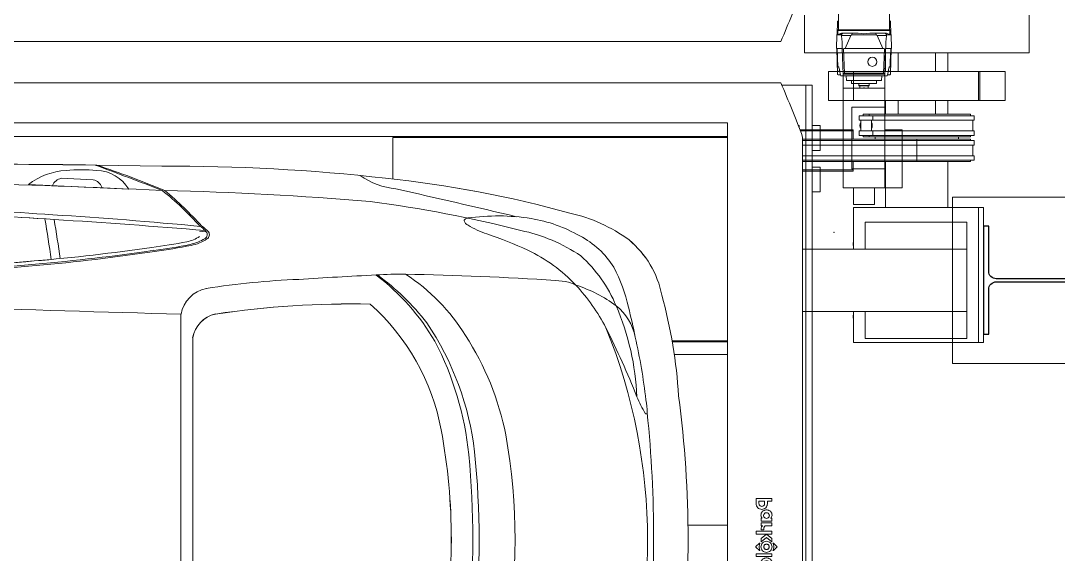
# Model space of a CAD drawing. Header units: inches. Extents: x 28 to 140, y 9 to 55.
# Drawn here: x 47.677 to 50.172, y 30.745 to 32.03 of the extents above; entities that cross this region are included whole.
import ezdxf

# ---------------------------------------------------------------- set-up
doc = ezdxf.new("R2010")
doc.units = ezdxf.units.IN
doc.header["$MEASUREMENT"] = 0
doc.set_wipeout_variables(frame=1)
doc.linetypes.add('PHANTOM', pattern=[12.7, 6.35, -1.27, 1.27, -1.27, 1.27, -1.27])
for name, color, linetype in [('PK24-LOGO', 7, 'Continuous'), ('PK24E', 7, 'Continuous'), ('PK24E-COMP-CAR', 7, 'Continuous'), ('PK24E-STRUCT-STEEL', 254, 'Continuous')]:
    doc.layers.add(name, color=color, linetype=linetype)
for name, color, linetype, true_color in [('PK24E-COMP-PALLET', 132, 'Continuous', 0x00b7c8), ('PK24E-HELPER', 253, 'PHANTOM', 0xa1a1a1), ('PK24E-SYS-LIFT', 31, 'Continuous', 0xffcc5a), ('PK24E-SYS-SHELF', 31, 'Continuous', 0xffcc5a)]:
    doc.layers.add(name, color=color, linetype=linetype, true_color=true_color)
doc.layers.add('PK24E-TTARROW', color=20, linetype='Continuous', lineweight=20, true_color=0xf54b32)
doc.layers.add('Text', color=142, linetype='Continuous', lineweight=20)

# ---------------------------------------------------------------- blocks, each defined once
blk = doc.blocks.new('ELIFTTT-CHASIS--TOP-COMP-PKE24')
at = {"layer": 'PK24E-SYS-LIFT', "lineweight": 5}
for p, q in [((276.1, -95.25), (276.1, -107.18)), ((288.4, -107.18), (288.4, -103.44)), ((275.86, -105.25), (275.81, -108.33)), ((276.1, -105.05), (276.06, -105.05)), ((282.25, -107.18), (276.1, -107.18)), ((288.4, -107.18), (282.25, -107.18)), ((288.44, -105.05), (288.4, -105.05)), ((288.64, -105.25), (288.69, -108.33)), ((275.73, -108.41), (275.67, -111.75)), ((276, -108.14), (275.73, -108.41)), ((276.78, -108.41), (275.73, -108.41)), ((276, -107.35), (276, -108.31)), ((288.5, -107.35), (276, -107.35)), ((276.78, -108.41), (277.13, -108)), ((276.81, -108), (277.13, -108)), ((279.06, -108.55), (276.83, -108.55)), ((277.13, -108), (279.43, -108)), ((277.69, -111.75), (279.06, -108.55)), ((279.3, -108.41), (279.06, -108.55)), ((279.3, -108.41), (279.43, -108)), ((285.2, -108.41), (279.3, -108.41)), ((279.43, -108), (280.85, -108)), ((283.65, -108), (285.07, -108)), ((285.2, -108.41), (285.07, -108)), ((285.07, -108), (287.37, -108)), ((285.44, -108.55), (285.2, -108.41)), ((285.44, -108.55), (286.81, -111.75)), ((287.67, -108.55), (285.44, -108.55)), ((287.72, -108.41), (287.37, -108)), ((287.37, -108), (287.69, -108)), ((288.77, -108.41), (287.72, -108.41)), ((288.5, -108.31), (288.5, -107.35)), ((288.77, -108.41), (288.5, -108.14)), ((288.83, -111.75), (288.77, -108.41)), ((277.04, -111.75), (275.67, -111.75)), ((275.86, -117.85), (275.75, -111.75)), ((275.79, -111.75), (275.94, -116.1)), ((276.97, -109.94), (277.03, -111.69)), ((277.03, -111.69), (277.34, -111.91)), ((277.04, -111.91), (277.03, -111.69)), ((277.26, -117.91), (277.04, -111.91)), ((277.41, -111.75), (277.34, -111.91)), ((277.34, -111.91), (277.55, -117.61)), ((277.69, -111.75), (277.41, -111.75)), ((286.81, -111.75), (277.69, -111.75)), ((287.09, -111.75), (286.81, -111.75)), ((286.95, -117.61), (287.16, -111.91)), ((287.09, -111.75), (287.16, -111.91)), ((287.47, -111.69), (287.16, -111.91)), ((287.46, -111.91), (287.24, -117.91)), ((287.46, -111.91), (287.47, -111.69)), ((288.83, -111.75), (287.46, -111.75)), ((287.53, -109.94), (287.47, -111.69)), ((288.56, -116.1), (288.71, -111.75)), ((288.64, -117.85), (288.75, -111.75)), ((288.62, -114.18), (288.59, -114.17)), ((276.18, -116.1), (275.94, -116.1)), ((288.56, -116.1), (288.32, -116.1)), ((288.54, -115.62), (288.58, -115.63)), ((276.61, -118.05), (276.06, -118.05)), ((277.28, -118.3), (276.68, -118.3)), ((277.25, -118.3), (277.25, -121.25)), ((277.26, -117.91), (277.55, -117.61)), ((287.24, -117.91), (277.26, -117.91)), ((277.26, -117.91), (277.28, -118.3)), ((287.22, -118.3), (277.28, -118.3)), ((277.55, -117.61), (286.95, -117.61)), ((277.97, -118.3), (278.03, -119.4)), ((286.47, -119.4), (278.03, -119.4)), ((279.25, -119.4), (279.25, -120.1)), ((285.25, -120.1), (285.25, -119.4)), ((286.47, -119.4), (286.53, -118.3)), ((286.95, -117.61), (287.24, -117.91)), ((287.22, -118.3), (287.24, -117.91)), ((287.82, -118.3), (287.22, -118.3)), ((287.25, -121.25), (287.25, -118.3)), ((288.44, -118.05), (287.89, -118.05)), ((277.25, -121.25), (287.25, -121.25)), ((277.25, -121.25), (277.25, -145.25)), ((285.25, -120.1), (279.25, -120.1)), ((281, -120.1), (281, -120.6)), ((281, -120.6), (281.1, -120.7)), ((281, -120.6), (283.5, -120.6)), ((283.4, -120.7), (281.1, -120.7)), ((281.25, -120.7), (281.25, -121.25)), ((283.25, -121.25), (283.25, -120.7)), ((283.4, -120.7), (283.5, -120.6)), ((283.5, -120.6), (283.5, -120.1)), ((287.25, -125.85), (287.25, -121.25)), ((287.25, -125.85), (279.35, -125.85)), ((279.35, -125.85), (279.35, -140.65)), ((287.25, -140.65), (287.25, -125.85)), ((281.1, -127.88), (281.1, -128.98)), ((282.02, -127.88), (281.1, -127.88)), ((281.1, -128.98), (281.48, -128.98)), ((281.48, -128.98), (281.48, -131.52)), ((282.02, -127.55), (282.02, -127.88)), ((283.48, -127.55), (282.02, -127.55)), ((283.48, -127.88), (283.48, -127.55)), ((284.4, -127.88), (283.48, -127.88)), ((284.02, -128.98), (284.4, -128.98)), ((284.02, -131.52), (284.02, -128.98)), ((284.4, -128.98), (284.4, -127.88)), ((281.1, -131.52), (281.1, -132.62)), ((281.48, -131.52), (281.1, -131.52)), ((284.4, -131.52), (284.02, -131.52)), ((284.4, -132.62), (284.4, -131.52)), ((287.25, -131.25), (291.45, -131.25)), ((291.45, -131.25), (291.45, -145.25)), ((281.1, -132.62), (282.02, -132.62)), ((282.02, -132.62), (282.02, -132.95)), ((282.02, -132.95), (283.48, -132.95)), ((283.48, -132.62), (284.4, -132.62)), ((283.48, -132.95), (283.48, -132.62)), ((279.35, -140.65), (287.25, -140.65)), ((287.25, -145.25), (287.25, -140.65)), ((277.25, -145.25), (287.25, -145.25)), ((279.75, -145.25), (279.75, -149.25)), ((284.75, -149.25), (284.75, -145.25)), ((287.25, -145.25), (291.45, -145.25)), ((284.75, -149.25), (279.75, -149.25))]:
    blk.add_line(p, q, dxfattribs=at)
for centre, radius in [((0, 0), 109), ((284.25, -114.91), 1.1)]:
    blk.add_circle(centre, radius, dxfattribs=at)
for centre, radius, start, end in [((276.06, -105.25), 0.2, 90, 179), ((276.2, -107.35), 0.2, 120, 180), ((288.3, -107.35), 0.2, 0, 60), ((288.44, -105.25), 0.2, 1, 90), ((282.25, -101.91), 6.25, 257.0707, 282.9293), ((276.75, -117), 0.45, 155.4253, 227.7547), ((287.75, -117), 0.45, 312.2453, 24.5747), ((276.06, -117.85), 0.2, 181, 270), ((288.44, -117.85), 0.2, 270, 359), ((282.75, -130.25), 1.5, 147.8509, 212.1491), ((282.75, -130.25), 1.5, 327.8509, 32.1491)]:
    blk.add_arc(centre, radius, start, end, dxfattribs=at)
for centre, major_axis, ratio, start_param, end_param in [((305.37, -85.52), (26.34, 26.35), 0.507143, 2.92615, 2.93364), ((304.57, -27.64), (17.65, 106.42), 0.210212, 2.468706, 2.489106), ((259.93, -27.64), (-17.65, 106.42), 0.210216, 3.79411, 3.814504), ((259.13, -85.52), (-26.34, 26.35), 0.507159, 3.349555, 3.357045), ((305.67, -111.06), (0, 29.91), 0.99939, 1.745058, 1.81444), ((258.83, -111.06), (0, 29.91), 0.99939, 4.468745, 4.538127)]:
    blk.add_ellipse(centre, major_axis=major_axis, ratio=ratio, start_param=start_param, end_param=end_param, dxfattribs=at)
for points, knots in [([(276, -108.31), (276, -108.31), (276, -108.34), (276.02, -108.35), (276.08, -108.36), (276.16, -108.34), (276.27, -108.29), (276.41, -108.23), (276.58, -108.14), (276.73, -108.05), (276.81, -108)], [0, 0, 0, 0, 0.053259, 0.184632, 0.316005, 0.44367, 0.571338, 0.702705, 0.834078, 1, 1, 1, 1]), ([(287.69, -108), (287.78, -108.05), (288, -108.18), (288.21, -108.29), (288.35, -108.34), (288.43, -108.36), (288.47, -108.35), (288.5, -108.34), (288.5, -108.31), (288.5, -108.31)], [0, 0, 0, 0, 0.189659, 0.44506, 0.57653, 0.707999, 0.799497, 0.930008, 1, 1, 1, 1]), ([(288.58, -114.19), (288.58, -114.19), (288.57, -114.2), (288.56, -114.28), (288.54, -114.44), (288.53, -114.66), (288.51, -114.9), (288.51, -115.15), (288.51, -115.36), (288.52, -115.53), (288.53, -115.62), (288.53, -115.62), (288.54, -115.61)], [0, 0, 0, 0, 0.009511, 0.124893, 0.240611, 0.356456, 0.472081, 0.587302, 0.702221, 0.817124, 0.932235, 1, 1, 1, 1]), ([(288.61, -114.18), (288.61, -114.18), (288.61, -114.16), (288.61, -114.22), (288.6, -114.37), (288.6, -114.62), (288.6, -114.9), (288.59, -115.18), (288.59, -115.43), (288.58, -115.58), (288.58, -115.64), (288.58, -115.63), (288.58, -115.63)], [0, 0, 0, 0, 0.000422, 0.125216, 0.249969, 0.374831, 0.499914, 0.625089, 0.750116, 0.875001, 0.999834, 1, 1, 1, 1]), ([(288.58, -115.24), (288.58, -115.23), (288.58, -115.15), (288.59, -114.97), (288.6, -114.73), (288.6, -114.53), (288.6, -114.43), (288.6, -114.39)], [0, 0, 0, 0, 0.041978, 0.306281, 0.570431, 0.834353, 1, 1, 1, 1]), ([(288.6, -114.39), (288.6, -114.33), (288.6, -114.23), (288.59, -114.2), (288.59, -114.18)], [0, 0, 0, 0, 0.500013, 1, 1, 1, 1]), ([(276.18, -116.1), (276.19, -116.11), (276.21, -116.12), (276.22, -116.18), (276.23, -116.23), (276.24, -116.25)], [0, 0, 0, 0, 0.43316, 0.866325, 1, 1, 1, 1]), ([(288.26, -116.25), (288.27, -116.21), (288.29, -116.14), (288.31, -116.1), (288.31, -116.1), (288.32, -116.1)], [0, 0, 0, 0, 0.432931, 0.865827, 1, 1, 1, 1]), ([(276.67, -118.28), (276.67, -118.28), (276.67, -118.3), (276.68, -118.3), (276.68, -118.3)], [0, 0, 0, 0, 0.485402, 1, 1, 1, 1]), ([(287.82, -118.3), (287.82, -118.3), (287.83, -118.3), (287.83, -118.28), (287.83, -118.28)], [0, 0, 0, 0, 0.487803, 1, 1, 1, 1]), ([(282.41, -121.25), (282.39, -121.24), (282.34, -121.21), (282.25, -121.2), (282.16, -121.21), (282.11, -121.24), (282.09, -121.25)], [0, 0, 0, 0, 0.230406, 0.49981, 0.78779, 1, 1, 1, 1])]:
    blk.add_open_spline(points, degree=3, knots=knots, dxfattribs=at)
blk = doc.blocks.new('*U8')
at = {"lineweight": 5}
blk.add_wipeout([(-262.27, 110), (262.27, 110), (267.5, 96.99), (267.5, -96.99), (262.27, -110), (-262.27, -110), (-267.5, -96.99), (-267.5, 96.99)], dxfattribs=at)
at = {"layer": 'PK24E-COMP-PALLET', "lineweight": 5}
blk.add_line((262.27, -110), (-262.27, -110), dxfattribs=at)
blk.add_arc((7.5, 0), 277.5, 336.6469, 339.5434, dxfattribs=at)
blk = doc.blocks.new('STEEL-HEA260--TOP-STRUCT-PK24')
at = {"layer": 'PK24E-STRUCT-STEEL', "color": 8, "true_color": 0x808080}
blk.add_lwpolyline([(11.25, 13), (11.25, 2.175, -0.4142136), (9.45, 0.375), (-9.45, 0.375, -0.4142136), (-11.25, 2.175), (-11.25, 13), (-12.5, 13), (-12.5, -13), (-11.25, -13), (-11.25, -2.175, -0.4142136), (-9.45, -0.375), (9.45, -0.375, -0.4142136), (11.25, -2.175), (11.25, -13), (12.5, -13), (12.5, 13)], format="xyb", close=True, dxfattribs=at)
blk = doc.blocks.new('STEEL-HEA260-WPLATE-TOP-STRUCT-PK24')
at = {"layer": 'PK24E-STRUCT-STEEL', "color": 8, "lineweight": 5, "true_color": 0x808080}
blk.add_lwpolyline([(-20, 20), (20, 20), (20, -20), (-20, -20)], close=True, dxfattribs=at)
at = {"lineweight": 5}
blk.add_blockref('STEEL-HEA260--TOP-STRUCT-PK24', (0, 0), dxfattribs=at)
blk = doc.blocks.new('ELIFT-COLUMNS--TOP-COMP-PKE24')
at = {"lineweight": 5}
for p in [(-306.5, -167.5), (323.5, -167.5)]:
    blk.add_blockref('STEEL-HEA260-WPLATE-TOP-STRUCT-PK24', p, dxfattribs=at)
blk = doc.blocks.new('TTARROW---TOP-DECOR-PK24')
at = {"layer": 'PK24E-TTARROW', "lineweight": 5}
for points in [[(0, 90), (0, 80), (-32.49, 89.27), (0, 110), (0, 100, -0.763437), (50.85, -86.11), (61.06, -72.77), (52.06, -73.42, 0.73095)], [(0, -90), (0, -80), (32.49, -89.27), (0, -110), (0, -100, -0.763437), (-50.85, 86.11), (-61.06, 72.77), (-52.06, 73.42, 0.73095)]]:
    blk.add_lwpolyline(points, format="xyb", close=True, dxfattribs=at)
blk = doc.blocks.new('ELIFT-DU--TOP-COMP-PKE24')
at = {"layer": 'PK24E-SYS-LIFT', "linetype": 'Continuous', "lineweight": 5}
for p, q in [((267.94, -103.65), (267.94, -112.75)), ((321.94, -112.75), (321.94, -103.65)), ((267.94, -112.75), (321.94, -112.75)), ((287.44, -117.25), (287.44, -112.75)), ((290.44, -112.75), (290.44, -117.25)), ((299.44, -117.25), (299.44, -112.75)), ((302.44, -117.25), (302.44, -112.75)), ((273.69, -117.25), (273.69, -124.25)), ((279.75, -117.25), (273.69, -117.25)), ((279.75, -117.25), (279.75, -124.25)), ((309.75, -117.25), (279.75, -117.25)), ((309.75, -117.25), (309.75, -124.25)), ((310.14, -117.25), (309.75, -117.25)), ((310.14, -117.25), (310.14, -124.25)), ((310.14, -117.25), (316.19, -117.25)), ((316.19, -117.25), (316.19, -124.25)), ((279.75, -124.25), (273.69, -124.25)), ((309.75, -124.25), (279.75, -124.25)), ((287.44, -127.55), (287.44, -124.25)), ((290.44, -124.25), (290.44, -127.55)), ((299.44, -127.55), (299.44, -124.25)), ((302.44, -127.55), (302.44, -124.25)), ((310.14, -124.25), (309.75, -124.25)), ((310.14, -124.25), (316.19, -124.25)), ((281.11, -127.88), (281.11, -128.98)), ((281.11, -127.88), (308.77, -127.88)), ((281.11, -128.98), (308.77, -128.98)), ((281.49, -128.98), (281.49, -131.52)), ((282.03, -127.55), (282.03, -127.88)), ((282.03, -127.55), (307.85, -127.55)), ((307.85, -127.88), (307.85, -127.55)), ((308.39, -131.52), (308.39, -128.98)), ((308.77, -128.98), (308.77, -127.88)), ((279.63, -131.25), (-258.37, -131.25)), ((279.63, -131.55), (-258.37, -131.55)), ((-245.37, -130.25), (266.63, -130.25)), ((266.63, -130.25), (266.63, -131.25)), ((279.63, -131.55), (279.63, -131.25)), ((279.63, -133.55), (279.63, -131.55)), ((281.11, -131.52), (281.11, -132.62)), ((281.11, -131.52), (308.77, -131.52)), ((308.77, -132.62), (308.77, -131.52)), ((-270.56, -133.55), (294.94, -133.55)), ((-270.56, -133.88), (294.94, -133.88)), ((281.11, -132.62), (308.77, -132.62)), ((282.03, -132.62), (282.03, -132.95)), ((282.03, -132.95), (307.85, -132.95)), ((284.94, -132.95), (284.94, -133.55)), ((294.94, -133.55), (294.94, -133.88)), ((294.94, -133.55), (307.85, -133.55)), ((294.94, -133.88), (294.94, -134.98)), ((294.94, -133.88), (308.77, -133.88)), ((304.94, -133.55), (304.94, -132.95)), ((307.85, -132.95), (307.85, -132.62)), ((307.85, -133.88), (307.85, -133.55)), ((308.77, -134.98), (308.77, -133.88)), ((-270.56, -134.98), (294.94, -134.98)), ((294.94, -134.98), (308.77, -134.98)), ((294.94, -134.98), (294.94, -137.52)), ((308.39, -137.52), (308.39, -134.98)), ((-270.56, -137.52), (294.94, -137.52)), ((-270.56, -138.62), (294.94, -138.62)), ((-270.56, -138.95), (294.94, -138.95)), ((279.63, -140.95), (279.63, -138.95)), ((287.44, -150), (287.44, -138.95)), ((294.94, -137.52), (294.94, -138.62)), ((294.94, -137.52), (308.77, -137.52)), ((294.94, -138.62), (308.77, -138.62)), ((294.94, -138.62), (294.94, -138.95)), ((294.94, -138.95), (307.85, -138.95)), ((302.44, -150), (302.44, -138.95)), ((307.85, -138.95), (307.85, -138.62)), ((308.77, -138.62), (308.77, -137.52)), ((-258.37, -140.95), (279.63, -140.95)), ((-258.37, -141.25), (279.63, -141.25)), ((279.63, -141.25), (279.63, -140.95)), ((309.75, -150), (279.75, -150)), ((309.75, -150), (309.75, -182.5)), ((309.75, -150), (311, -150)), ((311, -182.5), (311, -150)), ((282.5, -153.5), (307, -153.5)), ((307, -181.5), (282.5, -181.5)), ((279.75, -182.5), (309.75, -182.5)), ((309.75, -182.5), (311, -182.5))]:
    blk.add_line(p, q, dxfattribs=at)
at = {"lineweight": 5}
blk.add_wipeout([(-285.75, -175), (-285.75, -160), (307, -160), (307, -175)], dxfattribs=at)
at = {"layer": 'PK24E-SYS-LIFT', "linetype": 'Continuous', "lineweight": 5}
for p, q in [((266.63, -141.25), (266.63, -160)), ((279.75, -150), (279.75, -160)), ((282.5, -160), (282.5, -153.5)), ((307, -153.5), (307, -160)), ((307, -160), (-285.75, -160)), ((307, -175), (307, -160)), ((-285.75, -175), (307, -175)), ((279.75, -175), (279.75, -182.5)), ((282.5, -181.5), (282.5, -175)), ((307, -175), (307, -181.5))]:
    blk.add_line(p, q, dxfattribs=at)
for centre in [(280.61, -158.75), (280.61, -176.25)]:
    blk.add_ellipse(centre, major_axis=(0, -1.1), ratio=0.887842, start_param=4.22895, end_param=5.195828, dxfattribs=at)
blk = doc.blocks.new('*U32')
for name in ['ELIFT-COLUMNS--TOP-COMP-PKE24', 'ELIFTTT-CHASIS--TOP-COMP-PKE24']:
    blk.add_blockref(name, (0, 0))
at = {"layer": 'PK24E-SYS-SHELF'}
blk.add_blockref('*U8', (0, 0), dxfattribs=at)
blk.add_blockref('TTARROW---TOP-DECOR-PK24', (0, 0))
blk.add_blockref('ELIFT-DU--TOP-COMP-PKE24', (0, 0))
blk = doc.blocks.new('SEDAN---TOP-COMP-PKE24')
at = {"layer": 'PK24E-COMP-CAR', "lineweight": 5}
for p, q in [((120.81, 48.65), (120.81, -48.65)), ((122.48, -74.33), (124.09, -74.18)), ((123.8, -74.5), (124.09, -74.18)), ((105.43, -84.4), (81.33, -85.52)), ((89.22, -87.05), (96.9, -86.66)), ((97.78, -90.23), (113.41, -89.96))]:
    blk.add_line(p, q, dxfattribs=at)
blk.add_lwpolyline([(237.67, 34.67, -0.065564), (237.67, -34.67, -0.050927), (233.64, -58.91, -0.171896), (225.75, -72.2, -0.105095), (211.54, -78.64, -0.042052), (167.21, -87.06, -0.029408), (113.41, -89.96), (97.78, -90.23, -0.008053), (10.57, -90.02, -0.000309), (7.83, -90.05, -0.150488), (2.6, -91.59, -0.044865), (-4.76, -91.22, -0.077763), (-9.49, -90.01, -0.007742), (-69.33, -89.64), (-62.86, -104.5, -0.182926), (-73.91, -101.48, -0.158163), (-78.74, -91.93, 0.023024), (-79.61, -89.39), (-98.66, -88.8), (-169.27, -88.29)], format="xyb", dxfattribs=at)
for points in [[(126.3, 54.38, 0.304088), (120.81, 48.65), (120.81, -48.65, 0.304088), (126.3, -54.38, 0.041268), (163.52, -56.77, 0.163886), (180.58, -26.5, 0.091893), (180.58, 26.5, 0.163886), (163.52, 56.77, 0.041268)], [(28.25, -65.14, -0.016235), (25.28, -80.15, 0.007485), (85.26, -77.28, 0.008624), (86.77, -67.51, 0.017199), (54.29, -65.56, 0.00745)]]:
    blk.add_lwpolyline(points, format="xyb", close=True, dxfattribs=at)
for centre, radius, start, end in [((38507.92, 0), 38389.96, 179.918916, 180.081084), ((94.81, 0), 135.38, 337.8449, 22.1551), ((-25.6, 0), 265.54, 352.4977, 7.5023), ((-71.6, 0.01), 303.27, 354.2027, 5.7986), ((37.61, 0), 145.4, 349.4993, 10.5007), ((53.43, 0), 144.91, 349.9468, 10.0532), ((-35.79, 0), 223.95, 354.7316, 5.2684), ((-17.83, 0), 207.52, 354.1451, 5.8549), ((119.54, -13.27), 69.51, 325.9045, 353.4721), ((111.67, -12.78), 75.95, 332.5201, 354.118), ((127.12, -16.32), 54.42, 311.9855, 349.2144), ((127.86, -11.49), 69.65, 327.2323, 348.5675), ((261.66, -49.18), 37.08, 149.535, 156.6011), ((229.84, -30.63), 0.284, 355.9295, 120.5444), ((188.44, -27.93), 41.78, 352.0368, 356.2762), ((32.35, 43.02), 210.09, 333.3982, 338.3592), ((165.67, -31.9), 62.01, 336.7954, 357.6378), ((75.67, -15.25), 155.25, 347.5134, 353.1679), ((116.96, -27.06), 120.95, 344.7321, 356.3936), ((127.83, -47.42), 7.13, 189.9413, 257.5968), ((131.82, -20.25), 54.69, 307.2793, 329.7223), ((146.89, -24.97), 46.36, 302.7788, 328.5085), ((214.75, -46.36), 12.73, 308.4394, 348.8754), ((73.91, -17.65), 156.47, 345.8133, 348.5098), ((131.89, -17.61), 56.95, 305.8299, 322.5588), ((176.71, -28.17), 49.14, 317.5289, 332.2489), ((396.89, -10097.96), 10047.5, 91.590564, 92.227959), ((125.55, -53), 7.66, 190.0225, 259.0962), ((159.36, 169.54), 226.34, 261.6002, 271.0528), ((202.54, -29.3), 33.7, 288.0019, 306.6671), ((191.91, -43.6), 33.28, 311.9228, 337.5064), ((185.1, -46.71), 41.56, 332.9036, 347.0915), ((210.94, -54.42), 23.14, 309.78, 348.7944), ((154.02, 128.07), 190.95, 260.983, 267.6826), ((184.17, -33.83), 39.83, 295.6291, 316.2848), ((205.84, -33.15), 29.38, 274.3401, 280.5052), ((209.09, -54.07), 8.25, 284.7657, 297.9391), ((40.47, -551.19), 486.69, 81.6074, 88.359), ((43.18, -517.82), 453.56, 81.3134, 88.577), ((250.68, 1623.18), 1689.13, 266.45713, 267.09063), ((170.81, 28.86), 92.82, 266.3802, 270.7269), ((161.23, 630.98), 695.01, 270.88715, 273.86379), ((42.27, -538.54), 473.13, 81.6511, 88.5442), ((204.14, -54.36), 21.21, 297.4968, 327.8494), ((-197.26, -28.6), 286.68, 350.2243, 352.2015), ((-192.67, -28.85), 284.29, 350.2213, 352.1425), ((98.59, -175.86), 106.94, 78.3574, 83.0636), ((98.5, -176.78), 108.13, 78.2929, 82.9977), ((156.6, 28.17), 107.67, 288.943, 294.5849), ((191.31, -34.66), 40.71, 281.9104, 304.123), ((98.54, -174.84), 105.16, 78.5605, 83.2148), ((117.61, -80.7), 9.1, 57.6101, 78.6417), ((118.02, -81.66), 10.75, 57.5586, 78.4549), ((118.64, -80.77), 10.03, 56.0997, 79.6476), ((203.48, -42), 37.52, 282.4051, 306.4029), ((-42.72, 1961.75), 2043.04, 273.65421, 274.67506), ((118.65, -69.33), 7.29, 302.6059, 314.9341), ((119.22, -69.61), 7.04, 302.1244, 320.0705), ((123.26, -73.51), 1.07, 321.1273, 60.5509), ((123.66, -73.47), 1.17, 325.5974, 60.6486), ((126.83, 208.42), 292.15, 277.2038, 284.4463), ((200.54, -99.37), 27.23, 109.2718, 119.7283), ((196.47, -42.86), 34.98, 279.4052, 299.9476), ((-40.59, 1924.38), 2005.61, 271.8736, 273.66159), ((19.59, 1003.28), 1083.66, 273.57799, 275.45346), ((69.93, -29.14), 70.13, 308.3621, 318.6447), ((53.37, -12.12), 94.18, 310.1479, 317.6452), ((187.85, -77.41), 1.87, 115.6316, 160.7923), ((186.57, -76.77), 0.494, 183.0503, 230.7487), ((187.48, -75.5), 2.05, 233.6169, 255.0797), ((-33.65, 1742.8), 1825.08, 271.83642, 273.79719), ((139.42, 180.22), 268.73, 275.937, 285.569), ((-246.73, 1783.89), 1914.22, 282.56403, 283.45609), ((194.18, -25.29), 52.7, 262.1069, 278.7289), ((94.27, 735.78), 820.14, 271.38523, 274.84015), ((0.75, 2315.17), 2401.94, 270.29908, 272.68948), ((-293.91, 966.2), 1126.56, 290.32308, 291.19875), ((97.45, -79.7), 9.26, 271.7798, 329.5538), ((7.29, 176.06), 281.25, 288.7702, 292.3189), ((171.42, -102.14), 17.73, 95.6452, 125.5224), ((91.15, -73.14), 15.8, 231.5942, 267.1664), ((89.88, -84.08), 3.04, 203.6954, 257.4879), ((96.44, -84.06), 2.64, 279.9688, 341.6978), ((115.73, 368.46), 458.42, 269.71, 276.4479), ((94.26, -47.96), 41.15, 264.5788, 274.8541), ((60.59, 2617.2), 2707.68, 268.94152, 270.78717)]:
    blk.add_arc(centre, radius, start, end, dxfattribs=at)
blk = doc.blocks.new('LOGO----DECOR-PK24')
at = {"layer": 'PK24-LOGO', "lineweight": 5}
for p, q in [((-10, 2.13), (-8.71, 2.13)), ((-10, -1.62), (-10, 2.13)), ((-9.29, 1.47), (-9.29, 0.11)), ((-8.76, 1.47), (-9.29, 1.47)), ((-9.29, 0.11), (-8.76, 0.11)), ((-8.61, 1.46), (-8.76, 1.47)), ((-8.76, 0.11), (-8.61, 0.13)), ((-8.71, 2.13), (-8.43, 2.11)), ((-8.48, 1.42), (-8.61, 1.46)), ((-8.61, 0.13), (-8.48, 0.17)), ((-8.36, 1.35), (-8.48, 1.42)), ((-8.48, 0.17), (-8.36, 0.23)), ((-8.43, 2.11), (-8.3, 2.07)), ((-8.26, 1.27), (-8.36, 1.35)), ((-8.36, 0.23), (-8.26, 0.31)), ((-8.3, 2.07), (-8.17, 2.03)), ((-8.19, 1.17), (-8.26, 1.27)), ((-8.26, 0.31), (-8.19, 0.41)), ((-8.13, 1.05), (-8.19, 1.17)), ((-8.19, 0.41), (-8.13, 0.53)), ((-8.17, 2.03), (-7.94, 1.9)), ((-8.09, 0.93), (-8.13, 1.05)), ((-8.13, 0.53), (-8.09, 0.66)), ((-8.08, 0.79), (-8.09, 0.93)), ((-8.09, 0.66), (-8.08, 0.79)), ((-7.94, 1.9), (-7.74, 1.74)), ((-7.74, 1.74), (-7.58, 1.55)), ((-7.58, 0.04), (-7.74, -0.16)), ((-7.58, 1.55), (-7.46, 1.32)), ((-7.46, 0.27), (-7.58, 0.04)), ((-7.46, 1.32), (-7.38, 1.06)), ((-7.38, 0.52), (-7.46, 0.27)), ((-7.38, 1.06), (-7.36, 0.79)), ((-7.36, 0.79), (-7.38, 0.52)), ((-7.19, -0.02), (-7.16, 0.13)), ((-7.16, 0.13), (-7.11, 0.26)), ((-7.11, 0.26), (-6.98, 0.49)), ((-6.98, 0.49), (-6.82, 0.68)), ((-6.82, 0.68), (-6.62, 0.82)), ((-6.62, 0.82), (-6.41, 0.92)), ((-6.42, 0.06), (-6.48, -0.05)), ((-6.33, 0.17), (-6.42, 0.06)), ((-6.41, 0.92), (-6.19, 0.98)), ((-6.23, 0.25), (-6.33, 0.17)), ((-6.11, 0.31), (-6.23, 0.25)), ((-6.19, 0.98), (-5.97, 1)), ((-5.98, 0.35), (-6.11, 0.31)), ((-5.84, 0.36), (-5.98, 0.35)), ((-5.97, 1), (-5.74, 0.98)), ((-5.71, 0.35), (-5.84, 0.36)), ((-5.74, 0.98), (-5.53, 0.92)), ((-5.58, 0.31), (-5.71, 0.35)), ((-5.47, 0.24), (-5.58, 0.31)), ((-5.53, 0.92), (-5.35, 0.82)), ((-5.37, 0.16), (-5.47, 0.24)), ((-5.29, 0.06), (-5.37, 0.16)), ((-5.35, 0.82), (-5.21, 0.7)), ((-5.23, -0.06), (-5.29, 0.06)), ((-5.21, 0.7), (-5.21, 0.95)), ((-5.21, 0.95), (-4.5, 0.95)), ((-4.5, 0.95), (-4.5, -1.62)), ((-3.41, 0.95), (-4.11, 0.95)), ((-4.11, 0.95), (-4.11, -1.62)), ((-3.41, 0.53), (-3.41, 0.95)), ((-3.36, 0.62), (-3.41, 0.53)), ((-3.37, -0.03), (-3.32, 0.06)), ((-3.29, 0.71), (-3.36, 0.62)), ((-3.32, 0.06), (-3.26, 0.13)), ((-3.22, 0.78), (-3.29, 0.71)), ((-3.26, 0.13), (-3.19, 0.19)), ((-3.14, 0.84), (-3.22, 0.78)), ((-3.19, 0.19), (-3.11, 0.23)), ((-3.05, 0.89), (-3.14, 0.84)), ((-3.11, 0.23), (-3.02, 0.26)), ((-2.94, 0.92), (-3.05, 0.89)), ((-3.02, 0.26), (-2.92, 0.27)), ((-2.83, 0.94), (-2.94, 0.92)), ((-2.92, 0.27), (-2.42, 0.27)), ((-2.7, 0.95), (-2.83, 0.94)), ((-2.42, 0.95), (-2.7, 0.95)), ((-2.42, 0.27), (-2.42, 0.95)), ((-1.42, 2.13), (-2.13, 2.13)), ((-2.13, 2.13), (-2.13, -1.62)), ((-1.42, -1.62), (-1.42, 2.13)), ((-0.37, 0.95), (-1.42, -0.33)), ((-0.61, -0.33), (0.44, 0.95)), ((0.44, 0.95), (-0.37, 0.95)), ((0.44, 0.19), (0.36, -0.06)), ((0.56, 0.41), (0.44, 0.19)), ((0.72, 0.61), (0.56, 0.41)), ((0.92, 0.77), (0.72, 0.61)), ((0.77, 1.32), (0.79, 1.37)), ((0.78, 1.26), (0.77, 1.32)), ((0.81, 1.24), (0.78, 1.26)), ((0.79, 1.37), (1.61, 2.19)), ((0.85, 1.23), (0.81, 1.24)), ((0.89, 1.24), (0.85, 1.23)), ((1.07, 1.32), (0.89, 1.24)), ((1.15, 0.9), (0.92, 0.77)), ((1.27, 1.37), (1.07, 1.32)), ((1.07, -0.08), (1.13, 0.03)), ((1.13, 0.03), (1.21, 0.12)), ((1.4, 0.98), (1.15, 0.9)), ((1.21, 0.12), (1.3, 0.2)), ((1.46, 1.41), (1.27, 1.37)), ((1.3, 0.2), (1.41, 0.26)), ((1.67, 1), (1.4, 0.98)), ((1.41, 0.26), (1.54, 0.3)), ((1.67, 1.42), (1.46, 1.41)), ((1.54, 0.3), (1.67, 0.31)), ((1.61, 2.19), (1.67, 2.21)), ((1.67, 2.21), (1.73, 2.19)), ((1.87, 1.41), (1.67, 1.42)), ((1.94, 0.98), (1.67, 1)), ((1.67, 0.31), (1.8, 0.3)), ((1.73, 2.19), (2.54, 1.37)), ((1.8, 0.3), (1.92, 0.26)), ((2.07, 1.37), (1.87, 1.41)), ((1.92, 0.26), (2.03, 0.2)), ((2.19, 0.9), (1.94, 0.98)), ((2.03, 0.2), (2.13, 0.12)), ((2.26, 1.32), (2.07, 1.37)), ((2.13, 0.12), (2.2, 0.03)), ((2.41, 0.77), (2.19, 0.9)), ((2.2, 0.03), (2.26, -0.08)), ((2.45, 1.24), (2.26, 1.32)), ((2.61, 0.61), (2.41, 0.77)), ((2.48, 1.23), (2.45, 1.24)), ((2.52, 1.24), (2.48, 1.23)), ((2.55, 1.26), (2.52, 1.24)), ((2.54, 1.37), (2.57, 1.32)), ((2.57, 1.32), (2.55, 1.26)), ((2.78, 0.41), (2.61, 0.61)), ((2.9, 0.19), (2.78, 0.41)), ((2.98, -0.06), (2.9, 0.19)), ((3.31, 2.13), (4.01, 2.13)), ((3.31, -1.62), (3.31, 2.13)), ((4.01, 2.13), (4.01, -1.62)), ((4.37, -0.02), (4.4, 0.13)), ((4.4, 0.13), (4.45, 0.26)), ((4.45, 0.26), (4.58, 0.49)), ((4.58, 0.49), (4.74, 0.68)), ((4.74, 0.68), (4.93, 0.82)), ((4.93, 0.82), (5.15, 0.92)), ((5.14, 0.06), (5.08, -0.05)), ((5.23, 0.17), (5.14, 0.06)), ((5.15, 0.92), (5.37, 0.98)), ((5.33, 0.25), (5.23, 0.17)), ((5.45, 0.31), (5.33, 0.25)), ((5.37, 0.98), (5.59, 1)), ((5.58, 0.35), (5.45, 0.31)), ((5.72, 0.36), (5.58, 0.35)), ((5.59, 1), (5.82, 0.98)), ((5.85, 0.35), (5.72, 0.36)), ((5.82, 0.98), (6.03, 0.92)), ((5.98, 0.31), (5.85, 0.35)), ((6.09, 0.24), (5.98, 0.31)), ((6.03, 0.92), (6.21, 0.82)), ((6.19, 0.16), (6.09, 0.24)), ((6.27, 0.06), (6.19, 0.16)), ((6.21, 0.82), (6.35, 0.7)), ((6.32, -0.06), (6.27, 0.06)), ((6.35, 0.7), (6.35, 0.95)), ((6.35, 0.95), (7.06, 0.95)), ((7.06, 0.95), (7.06, -1.62)), ((8.33, -1.51), (7.31, 0.95)), ((7.31, 0.95), (8.05, 0.95)), ((8.05, 0.95), (8.68, -0.63)), ((10, 0.95), (8.51, -2.81)), ((8.68, -0.63), (9.27, 0.95)), ((9.27, 0.95), (10, 0.95)), ((-9.29, -1.62), (-10, -1.62)), ((-8.71, -0.55), (-9.29, -0.55)), ((-9.29, -0.55), (-9.29, -1.62)), ((-8.43, -0.52), (-8.71, -0.55)), ((-8.3, -0.49), (-8.43, -0.52)), ((-8.17, -0.44), (-8.3, -0.49)), ((-7.94, -0.32), (-8.17, -0.44)), ((-7.74, -0.16), (-7.94, -0.32)), ((-7.22, -0.33), (-7.21, -0.17)), ((-7.21, -0.5), (-7.22, -0.33)), ((-7.21, -0.17), (-7.19, -0.02)), ((-7.19, -0.65), (-7.21, -0.5)), ((-7.16, -0.79), (-7.19, -0.65)), ((-7.1, -0.92), (-7.16, -0.79)), ((-6.97, -1.15), (-7.1, -0.92)), ((-6.81, -1.34), (-6.97, -1.15)), ((-6.62, -1.48), (-6.81, -1.34)), ((-6.41, -1.59), (-6.62, -1.48)), ((-6.52, -0.18), (-6.53, -0.33)), ((-6.53, -0.33), (-6.52, -0.47)), ((-6.48, -0.05), (-6.52, -0.18)), ((-6.52, -0.47), (-6.48, -0.6)), ((-6.48, -0.6), (-6.42, -0.72)), ((-6.42, -0.72), (-6.33, -0.82)), ((-6.19, -1.65), (-6.41, -1.59)), ((-6.33, -0.82), (-6.23, -0.9)), ((-6.23, -0.9), (-6.11, -0.97)), ((-5.98, -1.67), (-6.19, -1.65)), ((-6.11, -0.97), (-5.98, -1.01)), ((-5.98, -1.01), (-5.84, -1.02)), ((-5.74, -1.65), (-5.98, -1.67)), ((-5.84, -1.02), (-5.71, -1.01)), ((-5.53, -1.57), (-5.74, -1.65)), ((-5.71, -1.01), (-5.58, -0.97)), ((-5.58, -0.97), (-5.47, -0.9)), ((-5.35, -1.47), (-5.53, -1.57)), ((-5.47, -0.9), (-5.37, -0.82)), ((-5.37, -0.82), (-5.29, -0.72)), ((-5.21, -1.33), (-5.35, -1.47)), ((-5.29, -0.72), (-5.23, -0.6)), ((-5.2, -0.19), (-5.23, -0.06)), ((-5.23, -0.6), (-5.2, -0.47)), ((-5.21, -1.62), (-5.21, -1.33)), ((-5.21, -1.33), (-5.21, -1.33)), ((-4.5, -1.62), (-5.21, -1.62)), ((-5.19, -0.33), (-5.2, -0.19)), ((-5.2, -0.47), (-5.19, -0.33)), ((-4.11, -1.62), (-3.41, -1.62)), ((-3.41, -0.21), (-3.4, -0.12)), ((-3.41, -1.62), (-3.41, -0.21)), ((-3.4, -0.12), (-3.37, -0.03)), ((-2.13, -1.62), (-1.42, -1.62)), ((-1.42, -0.33), (-0.37, -1.62)), ((0.44, -1.62), (-0.61, -0.33)), ((-0.37, -1.62), (0.44, -1.62)), ((0.36, -0.06), (0.33, -0.33)), ((0.33, -0.33), (0.36, -0.6)), ((0.36, -0.6), (0.44, -0.85)), ((0.44, -0.85), (0.56, -1.08)), ((0.56, -1.08), (0.72, -1.28)), ((0.72, -1.28), (0.92, -1.44)), ((0.77, -1.98), (0.78, -1.93)), ((0.79, -2.04), (0.77, -1.98)), ((0.78, -1.93), (0.81, -1.9)), ((1.61, -2.85), (0.79, -2.04)), ((0.81, -1.9), (0.85, -1.89)), ((0.85, -1.89), (0.89, -1.9)), ((0.89, -1.9), (1.07, -1.98)), ((0.92, -1.44), (1.15, -1.56)), ((1.02, -0.33), (1.03, -0.2)), ((1.03, -0.46), (1.02, -0.33)), ((1.03, -0.2), (1.07, -0.08)), ((1.07, -0.59), (1.03, -0.46)), ((1.13, -0.7), (1.07, -0.59)), ((1.07, -1.98), (1.27, -2.04)), ((1.21, -0.79), (1.13, -0.7)), ((1.15, -1.56), (1.4, -1.64)), ((1.3, -0.87), (1.21, -0.79)), ((1.27, -2.04), (1.46, -2.07)), ((1.41, -0.93), (1.3, -0.87)), ((1.4, -1.64), (1.67, -1.67)), ((1.54, -0.97), (1.41, -0.93)), ((1.46, -2.07), (1.67, -2.09)), ((1.67, -0.98), (1.54, -0.97)), ((1.8, -0.97), (1.67, -0.98)), ((1.67, -1.67), (1.94, -1.64)), ((1.67, -2.09), (1.87, -2.07)), ((2.54, -2.04), (1.73, -2.85)), ((1.92, -0.93), (1.8, -0.97)), ((1.87, -2.07), (2.07, -2.04)), ((2.03, -0.87), (1.92, -0.93)), ((1.94, -1.64), (2.19, -1.56)), ((2.13, -0.79), (2.03, -0.87)), ((2.07, -2.04), (2.26, -1.98)), ((2.2, -0.7), (2.13, -0.79)), ((2.19, -1.56), (2.41, -1.44)), ((2.26, -0.59), (2.2, -0.7)), ((2.26, -0.08), (2.3, -0.2)), ((2.3, -0.46), (2.26, -0.59)), ((2.26, -1.98), (2.45, -1.9)), ((2.3, -0.2), (2.31, -0.33)), ((2.31, -0.33), (2.3, -0.46)), ((2.41, -1.44), (2.61, -1.28)), ((2.45, -1.9), (2.48, -1.89)), ((2.48, -1.89), (2.52, -1.9)), ((2.52, -1.9), (2.55, -1.93)), ((2.57, -1.98), (2.54, -2.04)), ((2.55, -1.93), (2.57, -1.98)), ((2.61, -1.28), (2.78, -1.08)), ((2.78, -1.08), (2.9, -0.85)), ((2.9, -0.85), (2.98, -0.6)), ((3, -0.33), (2.98, -0.06)), ((2.98, -0.6), (3, -0.33)), ((4.01, -1.62), (3.31, -1.62)), ((4.34, -0.17), (4.37, -0.02)), ((4.34, -0.33), (4.34, -0.17)), ((4.34, -0.5), (4.34, -0.33)), ((4.37, -0.65), (4.34, -0.5)), ((4.4, -0.79), (4.37, -0.65)), ((4.46, -0.92), (4.4, -0.79)), ((4.59, -1.15), (4.46, -0.92)), ((4.75, -1.34), (4.59, -1.15)), ((4.94, -1.48), (4.75, -1.34)), ((5.15, -1.59), (4.94, -1.48)), ((5.04, -0.18), (5.03, -0.33)), ((5.03, -0.33), (5.04, -0.47)), ((5.08, -0.05), (5.04, -0.18)), ((5.04, -0.47), (5.08, -0.6)), ((5.08, -0.6), (5.14, -0.72)), ((5.14, -0.72), (5.23, -0.82)), ((5.37, -1.65), (5.15, -1.59)), ((5.23, -0.82), (5.33, -0.9)), ((5.33, -0.9), (5.45, -0.97)), ((5.58, -1.67), (5.37, -1.65)), ((5.45, -0.97), (5.58, -1.01)), ((5.58, -1.01), (5.72, -1.02)), ((5.81, -1.65), (5.58, -1.67)), ((5.72, -1.02), (5.85, -1.01)), ((6.03, -1.57), (5.81, -1.65)), ((5.85, -1.01), (5.98, -0.97)), ((5.98, -0.97), (6.09, -0.9)), ((6.21, -1.47), (6.03, -1.57)), ((6.09, -0.9), (6.19, -0.82)), ((6.19, -0.82), (6.27, -0.72)), ((6.35, -1.33), (6.21, -1.47)), ((6.27, -0.72), (6.32, -0.6)), ((6.36, -0.19), (6.32, -0.06)), ((6.32, -0.6), (6.36, -0.47)), ((6.35, -1.62), (6.35, -1.33)), ((6.35, -1.33), (6.35, -1.33)), ((7.06, -1.62), (6.35, -1.62)), ((6.37, -0.33), (6.36, -0.19)), ((6.36, -0.47), (6.37, -0.33)), ((7.8, -2.81), (8.33, -1.51)), ((1.67, -2.88), (1.61, -2.85)), ((1.73, -2.85), (1.67, -2.88)), ((8.51, -2.81), (7.8, -2.81))]:
    blk.add_line(p, q, dxfattribs=at)
blk = doc.blocks.new('*U12')
at = {"lineweight": 5}
blk.add_wipeout([(-267.5, 96.99), (-262.27, 110), (262.27, 110), (267.5, 96.99), (267.5, -96.99), (262.27, -110), (-262.27, -110), (-267.5, -96.99)], dxfattribs=at)
at = {"layer": 'PK24E-COMP-PALLET', "lineweight": 5}
for p, q in [((249.45, -100.42), (249.45, 100.42)), ((267.5, -96.99), (267.5, 96.99)), ((249.45, -3.52), (239.92, -3.52)), ((249.45, -44.65), (236.63, -44.65)), ((249.45, -47.89), (236.1, -47.89)), ((249.45, -47.67), (236.14, -47.67)), ((168.92, -96.89), (168.92, -86.88)), ((249.45, -97.11), (-66.08, -97.11)), ((249.45, -96.89), (168.92, -96.89)), ((249.45, -100.42), (-64.64, -100.42)), ((262.27, -110), (-262.27, -110))]:
    blk.add_line(p, q, dxfattribs=at)
blk.add_arc((7.5, 0), 277.5, 336.6469, 339.5434, dxfattribs=at)
at = {"linetype": 'Continuous', "lineweight": 5, "rotation": 90}
blk.add_blockref('LOGO----DECOR-PK24', (258.47, 0), dxfattribs=at)
at = {"layer": 'PK24E', "lineweight": 5}
blk.add_blockref('SEDAN---TOP-COMP-PKE24', (0, 0), dxfattribs=at)
blk = doc.blocks.new('*U13')
at = {"layer": 'PK24E-HELPER', "lineweight": 5}
blk.add_point((275, -74), dxfattribs=at)
blk.add_point((275, -74), dxfattribs=at)
at = {"layer": 'PK24E-SYS-SHELF', "lineweight": 5}
for p, q in [((268.25, -109.5), (268.25, 811.98)), ((269.75, 796.8), (269.75, -109.5)), ((271.75, -83.75), (269.75, -83.75)), ((271.75, -89.75), (271.75, -83.75)), ((269.75, -89.75), (271.75, -89.75)), ((271.75, -93.75), (269.75, -93.75)), ((271.75, -99.75), (271.75, -93.75)), ((269.75, -99.75), (271.75, -99.75)), ((262.48, -109.5), (268.25, -109.5)), ((269.75, -109.5), (268.25, -109.5))]:
    blk.add_line(p, q, dxfattribs=at)
at = {"layer": 'PK24E', "lineweight": 5}
blk.add_blockref('*U12', (0, 0), dxfattribs=at)

msp = doc.modelspace()

# ---------------------------------------------------------------- block references
at = {"layer": 'PK24E', "lineweight": 5, "xscale": 0.01, "yscale": 0.01, "zscale": 0.01}
msp.add_blockref('*U32', (46.8822, 33.0799), dxfattribs=at)

# ---------------------------------------------------------------- next in the draw order: block references
msp.add_blockref('*U32', (53.1822, 33.0799), dxfattribs=at)
at = {"layer": 'Text', "lineweight": 5, "xscale": -0.01, "yscale": 0.01, "zscale": 0.01, "rotation": 180}
msp.add_blockref('*U13', (46.8822, 30.7799), dxfattribs=at)

doc.saveas('drawing.dxf')
